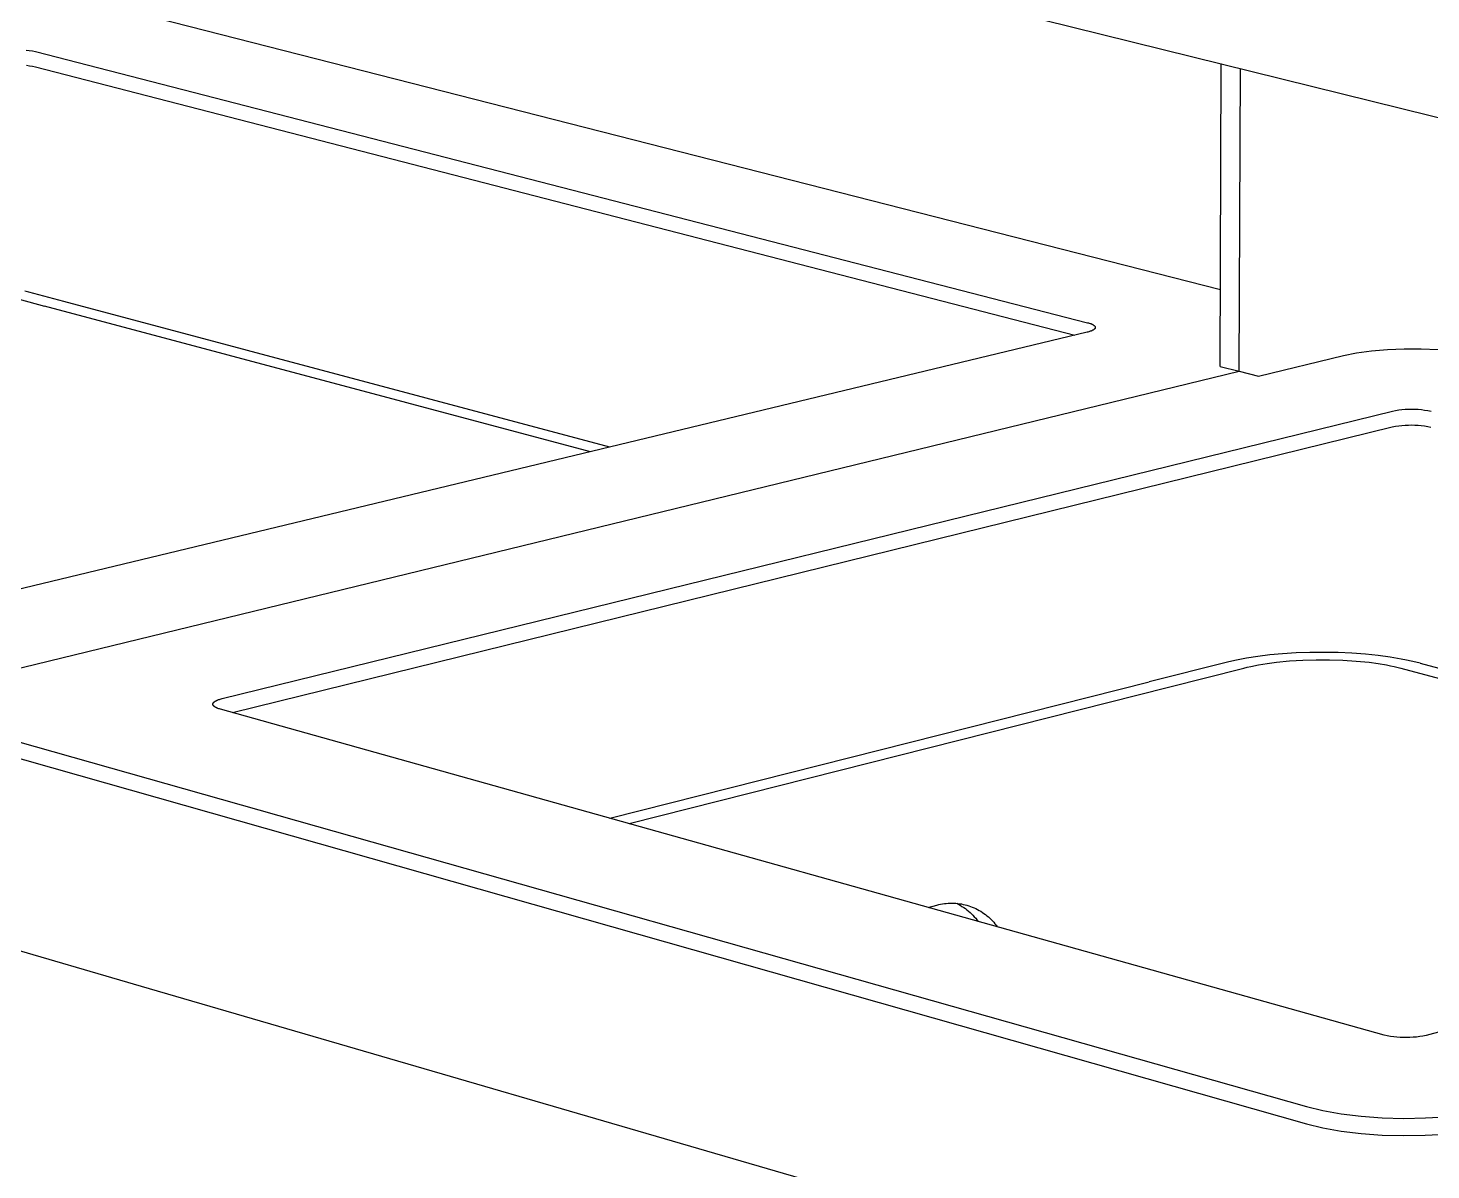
# Model space of a CAD drawing. Header units: millimetres. Extents: x 1422 to 6060, y -58 to 3182.
# Drawn here: x 2338.3 to 2588.7, y 972.5 to 1176.2 of the extents above; entities that cross this region are included whole.
import ezdxf

# ---------------------------------------------------------------- set-up
doc = ezdxf.new("R2010")
doc.units = ezdxf.units.MM
doc.header["$MEASUREMENT"] = 0
doc.layers.add('Domyślny', color=7, linetype='Continuous', true_color=0x000000)
doc.layers.add('Utwórz2D linie widoczne', color=7, linetype='Continuous', true_color=0x000000)

msp = doc.modelspace()

# ---------------------------------------------------------------- linework, layer by layer
at = {"layer": 'Domyślny'}
msp.add_line((2586.76, 1062.88), (2593.64, 1061.05), dxfattribs=at)
at = {"layer": 'Utwórz2D linie widoczne'}
for p, q in [((2352.6, 1219), (2594.08, 1159.29)), ((2349.97, 1180.93), (2551.09, 1129.59)), ((2337.94, 1172.3), (2338.49, 1172.24)), ((2338.49, 1172.24), (2339.03, 1172.15)), ((2339.03, 1172.15), (2339.57, 1172.05)), ((2339.57, 1172.05), (2527.38, 1123.66)), ((2337.96, 1169.6), (2338.51, 1169.53)), ((2338.51, 1169.53), (2339.05, 1169.45)), ((2339.05, 1169.45), (2339.6, 1169.34)), ((2551.05, 1115.86), (2551.23, 1169.89)), ((2339.6, 1169.34), (2525.12, 1121.44)), ((2554.45, 1114.99), (2554.65, 1169.04)), ((2334.96, 1128.31), (2341.19, 1126.64)), ((2338.4, 1129.1), (2337.69, 1129.28)), ((2344.63, 1127.44), (2338.4, 1129.1)), ((2442.09, 1101.46), (2344.63, 1127.44)), ((2438.64, 1100.63), (2341.19, 1126.64)), ((2527.29, 1121.96), (2318.64, 1071.74)), ((2527.44, 1122), (2527.29, 1121.96)), ((2527.38, 1123.66), (2527.53, 1123.62)), ((2527.58, 1122.04), (2527.44, 1122)), ((2527.53, 1123.62), (2527.67, 1123.58)), ((2527.73, 1122.08), (2527.58, 1122.04)), ((2527.67, 1123.58), (2527.81, 1123.53)), ((2527.86, 1122.13), (2527.73, 1122.08)), ((2527.81, 1123.53), (2527.94, 1123.49)), ((2527.99, 1122.17), (2527.86, 1122.13)), ((2527.94, 1123.49), (2528, 1123.46)), ((2528.05, 1122.2), (2527.99, 1122.17)), ((2528, 1123.46), (2528.06, 1123.44)), ((2528.11, 1122.22), (2528.05, 1122.2)), ((2528.06, 1123.44), (2528.12, 1123.41)), ((2528.17, 1122.25), (2528.11, 1122.22)), ((2528.12, 1123.41), (2528.17, 1123.39)), ((2528.17, 1123.39), (2528.23, 1123.36)), ((2528.22, 1122.27), (2528.17, 1122.25)), ((2528.27, 1122.3), (2528.22, 1122.27)), ((2528.23, 1123.36), (2528.28, 1123.34)), ((2528.32, 1122.33), (2528.27, 1122.3)), ((2528.28, 1123.34), (2528.33, 1123.31)), ((2528.37, 1122.35), (2528.32, 1122.33)), ((2528.33, 1123.31), (2528.38, 1123.28)), ((2528.42, 1122.38), (2528.37, 1122.35)), ((2528.38, 1123.28), (2528.42, 1123.25)), ((2528.42, 1123.25), (2528.44, 1123.24)), ((2528.44, 1122.4), (2528.42, 1122.38)), ((2528.44, 1123.24), (2528.46, 1123.23)), ((2528.46, 1122.41), (2528.44, 1122.4)), ((2528.46, 1123.23), (2528.48, 1123.21)), ((2528.48, 1122.42), (2528.46, 1122.41)), ((2528.48, 1123.21), (2528.5, 1123.2)), ((2528.5, 1122.44), (2528.48, 1122.42)), ((2528.5, 1123.2), (2528.52, 1123.18)), ((2528.52, 1122.45), (2528.5, 1122.44)), ((2528.52, 1123.18), (2528.54, 1123.17)), ((2528.54, 1122.47), (2528.52, 1122.45)), ((2528.54, 1123.17), (2528.56, 1123.15)), ((2528.56, 1122.48), (2528.54, 1122.47)), ((2528.56, 1123.15), (2528.57, 1123.14)), ((2528.57, 1122.5), (2528.56, 1122.48)), ((2528.57, 1123.14), (2528.59, 1123.12)), ((2528.59, 1122.51), (2528.57, 1122.5)), ((2528.59, 1123.12), (2528.61, 1123.11)), ((2528.6, 1122.53), (2528.59, 1122.51)), ((2528.62, 1122.54), (2528.6, 1122.53)), ((2528.61, 1123.11), (2528.62, 1123.09)), ((2528.62, 1123.09), (2528.63, 1123.08)), ((2528.63, 1122.56), (2528.62, 1122.54)), ((2528.63, 1123.08), (2528.65, 1123.06)), ((2528.65, 1122.57), (2528.63, 1122.56)), ((2528.65, 1123.06), (2528.66, 1123.05)), ((2528.66, 1122.59), (2528.65, 1122.57)), ((2528.66, 1123.05), (2528.67, 1123.03)), ((2528.67, 1122.6), (2528.66, 1122.59)), ((2528.67, 1123.03), (2528.68, 1123.03)), ((2528.68, 1122.62), (2528.67, 1122.61)), ((2528.67, 1122.61), (2528.67, 1122.6)), ((2528.68, 1123.03), (2528.68, 1123.02)), ((2528.68, 1123.02), (2528.69, 1123.01)), ((2528.69, 1122.63), (2528.68, 1122.62)), ((2528.69, 1123.01), (2528.69, 1123)), ((2528.69, 1123), (2528.7, 1123)), ((2528.7, 1122.65), (2528.69, 1122.64)), ((2528.69, 1122.64), (2528.69, 1122.63)), ((2528.69, 1122.63), (2528.69, 1122.63)), ((2528.7, 1123), (2528.7, 1122.99)), ((2528.7, 1122.99), (2528.7, 1122.98)), ((2528.7, 1122.98), (2528.71, 1122.97)), ((2528.71, 1122.66), (2528.7, 1122.66)), ((2528.7, 1122.66), (2528.7, 1122.65)), ((2528.71, 1122.97), (2528.71, 1122.97)), ((2528.71, 1122.97), (2528.72, 1122.96)), ((2528.72, 1122.68), (2528.71, 1122.67)), ((2528.71, 1122.67), (2528.71, 1122.66)), ((2528.72, 1122.96), (2528.72, 1122.95)), ((2528.72, 1122.95), (2528.72, 1122.94)), ((2528.72, 1122.94), (2528.73, 1122.93)), ((2528.73, 1122.7), (2528.72, 1122.69)), ((2528.72, 1122.69), (2528.72, 1122.69)), ((2528.72, 1122.69), (2528.72, 1122.68)), ((2528.73, 1122.93), (2528.73, 1122.93)), ((2528.73, 1122.93), (2528.73, 1122.92)), ((2528.73, 1122.92), (2528.73, 1122.91)), ((2528.73, 1122.91), (2528.74, 1122.9)), ((2528.74, 1122.73), (2528.73, 1122.73)), ((2528.73, 1122.73), (2528.73, 1122.72)), ((2528.73, 1122.72), (2528.73, 1122.71)), ((2528.73, 1122.71), (2528.73, 1122.7)), ((2528.74, 1122.9), (2528.74, 1122.9)), ((2528.74, 1122.9), (2528.74, 1122.89)), ((2528.74, 1122.89), (2528.74, 1122.88)), ((2528.74, 1122.88), (2528.74, 1122.87)), ((2528.74, 1122.87), (2528.75, 1122.87)), ((2528.75, 1122.78), (2528.74, 1122.77)), ((2528.74, 1122.77), (2528.74, 1122.76)), ((2528.74, 1122.76), (2528.74, 1122.76)), ((2528.74, 1122.76), (2528.74, 1122.75)), ((2528.74, 1122.75), (2528.74, 1122.74)), ((2528.74, 1122.74), (2528.74, 1122.73)), ((2528.75, 1122.87), (2528.75, 1122.86)), ((2528.75, 1122.86), (2528.75, 1122.85)), ((2528.75, 1122.85), (2528.75, 1122.84)), ((2528.75, 1122.84), (2528.75, 1122.83)), ((2528.75, 1122.83), (2528.75, 1122.83)), ((2528.75, 1122.83), (2528.75, 1122.82)), ((2528.75, 1122.82), (2528.75, 1122.81)), ((2528.75, 1122.81), (2528.75, 1122.8)), ((2528.75, 1122.8), (2528.75, 1122.8)), ((2528.75, 1122.8), (2528.75, 1122.79)), ((2528.75, 1122.79), (2528.75, 1122.78)), ((2557.86, 1114.11), (2573.06, 1117.81)), ((2573.06, 1117.81), (2575.4, 1118.28)), ((2575.4, 1118.28), (2578.03, 1118.65)), ((2578.03, 1118.65), (2580.9, 1118.9)), ((2580.9, 1118.9), (2583.89, 1119.01)), ((2583.89, 1119.01), (2586.93, 1119)), ((2586.93, 1119), (2589.92, 1118.85)), ((2329.04, 1060.17), (2554.45, 1114.99)), ((2551.05, 1115.86), (2554.45, 1114.99)), ((2554.45, 1114.99), (2557.86, 1114.11)), ((2372.9, 1056.57), (2581.77, 1107.9)), ((2581.77, 1107.9), (2582.34, 1108.01)), ((2582.34, 1108.01), (2582.91, 1108.1)), ((2582.91, 1108.1), (2583.49, 1108.16)), ((2583.49, 1108.16), (2584.06, 1108.21)), ((2584.06, 1108.21), (2584.64, 1108.24)), ((2584.64, 1108.24), (2585.22, 1108.25)), ((2585.22, 1108.25), (2585.8, 1108.23)), ((2585.8, 1108.23), (2586.38, 1108.2)), ((2586.38, 1108.2), (2586.96, 1108.15)), ((2586.96, 1108.15), (2587.53, 1108.07)), ((2587.53, 1108.07), (2588.11, 1107.98)), ((2588.11, 1107.98), (2588.68, 1107.87)), ((2374.75, 1054.08), (2581.75, 1105.07)), ((2581.75, 1105.07), (2582.32, 1105.17)), ((2582.32, 1105.17), (2582.9, 1105.26)), ((2582.9, 1105.26), (2583.47, 1105.33)), ((2583.47, 1105.33), (2584.05, 1105.38)), ((2584.05, 1105.38), (2584.63, 1105.4)), ((2584.63, 1105.4), (2585.21, 1105.41)), ((2585.21, 1105.41), (2585.79, 1105.4)), ((2585.79, 1105.4), (2586.37, 1105.36)), ((2586.37, 1105.36), (2586.94, 1105.31)), ((2586.94, 1105.31), (2587.52, 1105.24)), ((2587.52, 1105.24), (2588.09, 1105.14)), ((2588.09, 1105.14), (2588.66, 1105.03)), ((2559.91, 1064.36), (2557.76, 1064.1)), ((2562.19, 1064.57), (2559.91, 1064.36)), ((2564.59, 1064.73), (2562.19, 1064.57)), ((2567.07, 1064.81), (2564.59, 1064.73)), ((2569.58, 1064.83), (2567.07, 1064.81)), ((2572.09, 1064.79), (2569.58, 1064.83)), ((2574.56, 1064.67), (2572.09, 1064.79)), ((2576.95, 1064.49), (2574.56, 1064.67)), ((2579.23, 1064.26), (2576.95, 1064.49)), ((2581.37, 1063.97), (2579.23, 1064.26)), ((2552.32, 1063.07), (2538.39, 1059.55)), ((2541.8, 1058.63), (2555.25, 1062.03)), ((2553.11, 1063.26), (2552.32, 1063.07)), ((2553.95, 1063.45), (2553.11, 1063.26)), ((2554.83, 1063.62), (2553.95, 1063.45)), ((2555.76, 1063.79), (2554.83, 1063.62)), ((2555.25, 1062.03), (2555.88, 1062.18)), ((2557.76, 1064.1), (2555.76, 1063.79)), ((2555.88, 1062.18), (2556.51, 1062.32)), ((2556.51, 1062.32), (2557.91, 1062.6)), ((2557.91, 1062.6), (2559.43, 1062.85)), ((2559.43, 1062.85), (2561.07, 1063.06)), ((2561.07, 1063.06), (2563.43, 1063.29)), ((2563.43, 1063.29), (2565.8, 1063.45)), ((2565.8, 1063.45), (2568.18, 1063.52)), ((2568.18, 1063.52), (2570.55, 1063.52)), ((2570.55, 1063.52), (2572.93, 1063.44)), ((2572.93, 1063.44), (2575.3, 1063.28)), ((2575.3, 1063.28), (2577.66, 1063.05)), ((2577.66, 1063.05), (2579.26, 1062.83)), ((2579.26, 1062.83), (2580.74, 1062.58)), ((2580.74, 1062.58), (2581.42, 1062.45)), ((2583.35, 1063.64), (2581.37, 1063.97)), ((2581.42, 1062.45), (2582.09, 1062.3)), ((2582.09, 1062.3), (2583.3, 1062)), ((2583.3, 1062), (2590.18, 1060.17)), ((2584.27, 1063.46), (2583.35, 1063.64)), ((2585.15, 1063.28), (2584.27, 1063.46)), ((2585.98, 1063.08), (2585.15, 1063.28)), ((2586.76, 1062.88), (2585.98, 1063.08)), ((2442.12, 1035.21), (2538.39, 1059.55)), ((2445.53, 1034.26), (2541.8, 1058.63)), ((2371.25, 1055.61), (2371.26, 1055.62)), ((2371.25, 1055.6), (2371.25, 1055.61)), ((2371.25, 1055.59), (2371.25, 1055.6)), ((2371.25, 1055.58), (2371.25, 1055.59)), ((2371.25, 1055.59), (2371.25, 1055.59)), ((2371.25, 1055.57), (2371.25, 1055.58)), ((2371.25, 1055.56), (2371.25, 1055.57)), ((2371.25, 1055.55), (2371.25, 1055.56)), ((2371.25, 1055.54), (2371.25, 1055.55)), ((2371.26, 1055.53), (2371.25, 1055.54)), ((2371.26, 1055.66), (2371.27, 1055.67)), ((2371.26, 1055.65), (2371.26, 1055.66)), ((2371.26, 1055.64), (2371.26, 1055.65)), ((2371.26, 1055.65), (2371.26, 1055.65)), ((2371.26, 1055.63), (2371.26, 1055.64)), ((2371.26, 1055.62), (2371.26, 1055.63)), ((2371.26, 1055.52), (2371.26, 1055.53)), ((2371.26, 1055.51), (2371.26, 1055.52)), ((2371.26, 1055.52), (2371.26, 1055.52)), ((2371.26, 1055.5), (2371.26, 1055.51)), ((2371.26, 1055.49), (2371.26, 1055.5)), ((2371.27, 1055.48), (2371.26, 1055.49)), ((2371.27, 1055.7), (2371.28, 1055.71)), ((2371.27, 1055.69), (2371.27, 1055.7)), ((2371.27, 1055.68), (2371.27, 1055.69)), ((2371.27, 1055.67), (2371.27, 1055.68)), ((2371.27, 1055.47), (2371.27, 1055.48)), ((2371.27, 1055.46), (2371.27, 1055.47)), ((2371.28, 1055.45), (2371.27, 1055.46)), ((2371.27, 1055.46), (2371.27, 1055.46)), ((2371.28, 1055.72), (2371.29, 1055.73)), ((2371.28, 1055.71), (2371.28, 1055.72)), ((2371.28, 1055.71), (2371.28, 1055.71)), ((2371.28, 1055.44), (2371.28, 1055.45)), ((2371.28, 1055.43), (2371.28, 1055.44)), ((2371.29, 1055.42), (2371.28, 1055.43)), ((2371.29, 1055.75), (2371.3, 1055.76)), ((2371.29, 1055.74), (2371.29, 1055.75)), ((2371.29, 1055.73), (2371.29, 1055.74)), ((2371.29, 1055.41), (2371.29, 1055.42)), ((2371.3, 1055.41), (2371.29, 1055.41)), ((2371.3, 1055.76), (2371.3, 1055.77)), ((2371.3, 1055.77), (2371.31, 1055.77)), ((2371.3, 1055.4), (2371.3, 1055.41)), ((2371.3, 1055.39), (2371.3, 1055.4)), ((2371.31, 1055.38), (2371.3, 1055.39)), ((2371.31, 1055.78), (2371.32, 1055.79)), ((2371.31, 1055.77), (2371.31, 1055.78)), ((2371.31, 1055.37), (2371.31, 1055.38)), ((2371.32, 1055.36), (2371.31, 1055.37)), ((2371.32, 1055.8), (2371.33, 1055.81)), ((2371.32, 1055.79), (2371.32, 1055.8)), ((2371.33, 1055.36), (2371.32, 1055.36)), ((2371.33, 1055.81), (2371.34, 1055.82)), ((2371.33, 1055.35), (2371.33, 1055.36)), ((2371.34, 1055.33), (2371.33, 1055.35)), ((2371.34, 1055.82), (2371.35, 1055.84)), ((2371.35, 1055.31), (2371.34, 1055.33)), ((2371.35, 1055.84), (2371.37, 1055.86)), ((2371.37, 1055.3), (2371.35, 1055.31)), ((2371.37, 1055.86), (2371.38, 1055.88)), ((2371.38, 1055.28), (2371.37, 1055.3)), ((2371.38, 1055.88), (2371.4, 1055.89)), ((2371.4, 1055.26), (2371.38, 1055.28)), ((2371.4, 1055.89), (2371.41, 1055.91)), ((2371.41, 1055.25), (2371.4, 1055.26)), ((2371.41, 1055.91), (2371.43, 1055.93)), ((2371.43, 1055.23), (2371.41, 1055.25)), ((2371.43, 1055.93), (2371.44, 1055.94)), ((2371.45, 1055.22), (2371.43, 1055.23)), ((2371.44, 1055.94), (2371.46, 1055.96)), ((2371.46, 1055.2), (2371.45, 1055.22)), ((2371.46, 1055.96), (2371.48, 1055.97)), ((2371.48, 1055.18), (2371.46, 1055.2)), ((2371.48, 1055.97), (2371.5, 1055.99)), ((2371.5, 1055.17), (2371.48, 1055.18)), ((2371.5, 1055.99), (2371.52, 1056.01)), ((2371.52, 1055.15), (2371.5, 1055.17)), ((2371.52, 1056.01), (2371.54, 1056.02)), ((2371.54, 1055.14), (2371.52, 1055.15)), ((2371.54, 1056.02), (2371.56, 1056.04)), ((2371.56, 1055.12), (2371.54, 1055.14)), ((2371.56, 1056.04), (2371.59, 1056.05)), ((2371.59, 1055.11), (2371.56, 1055.12)), ((2371.59, 1056.05), (2371.61, 1056.07)), ((2371.63, 1055.08), (2371.59, 1055.11)), ((2371.61, 1056.07), (2371.66, 1056.1)), ((2371.68, 1055.05), (2371.63, 1055.08)), ((2371.66, 1056.1), (2371.71, 1056.13)), ((2371.73, 1055.02), (2371.68, 1055.05)), ((2371.71, 1056.13), (2371.76, 1056.16)), ((2371.79, 1054.99), (2371.73, 1055.02)), ((2371.76, 1056.16), (2371.82, 1056.19)), ((2371.84, 1054.96), (2371.79, 1054.99)), ((2371.82, 1056.19), (2371.88, 1056.22)), ((2371.9, 1054.93), (2371.84, 1054.96)), ((2371.88, 1056.22), (2371.94, 1056.25)), ((2371.96, 1054.9), (2371.9, 1054.93)), ((2371.94, 1056.25), (2372, 1056.28)), ((2372.03, 1054.88), (2371.96, 1054.9)), ((2372, 1056.28), (2372.07, 1056.31)), ((2372.09, 1054.85), (2372.03, 1054.88)), ((2372.07, 1056.31), (2372.14, 1056.33)), ((2372.16, 1054.83), (2372.09, 1054.85)), ((2372.14, 1056.33), (2372.28, 1056.39)), ((2372.29, 1054.78), (2372.16, 1054.83)), ((2372.28, 1056.39), (2372.42, 1056.43)), ((2372.44, 1054.73), (2372.29, 1054.78)), ((2372.42, 1056.43), (2372.58, 1056.48)), ((2372.59, 1054.69), (2372.44, 1054.73)), ((2372.58, 1056.48), (2372.74, 1056.53)), ((2580.29, 996.52), (2372.59, 1054.69)), ((2372.74, 1056.53), (2372.9, 1056.57)), ((2797.07, 1052.36), (2587.79, 996.47)), ((2327.31, 1051.51), (2566.43, 983.76)), ((2327.34, 1048.57), (2566.42, 980.67)), ((2498.9, 1019.31), (2500.49, 1019.72)), ((2500.49, 1019.72), (2500.82, 1019.81)), ((2500.82, 1019.81), (2501.15, 1019.88)), ((2501.15, 1019.88), (2501.48, 1019.94)), ((2501.48, 1019.94), (2501.82, 1019.99)), ((2501.82, 1019.99), (2502.16, 1020.03)), ((2502.16, 1020.03), (2502.49, 1020.06)), ((2502.49, 1020.06), (2502.83, 1020.08)), ((2502.83, 1020.08), (2503.17, 1020.08)), ((2503.17, 1020.08), (2503.51, 1020.07)), ((2503.51, 1020.07), (2503.85, 1020.05)), ((2503.85, 1020.05), (2504.18, 1020.02)), ((2504.02, 1020.04), (2504.34, 1019.87)), ((2504.18, 1020.02), (2504.52, 1019.98)), ((2504.34, 1019.87), (2504.65, 1019.69)), ((2504.52, 1019.98), (2504.85, 1019.93)), ((2504.65, 1019.69), (2504.96, 1019.5)), ((2504.85, 1019.93), (2505.19, 1019.86)), ((2504.96, 1019.5), (2505.26, 1019.3)), ((2505.19, 1019.86), (2505.52, 1019.79)), ((2505.26, 1019.3), (2505.56, 1019.09)), ((2505.52, 1019.79), (2505.84, 1019.7)), ((2505.84, 1019.7), (2506.17, 1019.6)), ((2506.17, 1019.6), (2506.49, 1019.49)), ((2506.49, 1019.49), (2506.8, 1019.37)), ((2506.8, 1019.37), (2507.12, 1019.24)), ((2507.12, 1019.24), (2507.42, 1019.1)), ((2505.56, 1019.09), (2505.84, 1018.87)), ((2505.84, 1018.87), (2506.12, 1018.65)), ((2506.12, 1018.65), (2506.4, 1018.41)), ((2506.4, 1018.41), (2506.66, 1018.16)), ((2506.66, 1018.16), (2506.91, 1017.91)), ((2506.91, 1017.91), (2507.16, 1017.64)), ((2507.16, 1017.64), (2507.4, 1017.37)), ((2507.4, 1017.37), (2507.63, 1017.09)), ((2507.42, 1019.1), (2507.73, 1018.95)), ((2507.63, 1017.09), (2507.85, 1016.81)), ((2507.73, 1018.95), (2508.02, 1018.79)), ((2508.02, 1018.79), (2508.31, 1018.62)), ((2508.31, 1018.62), (2508.6, 1018.43)), ((2508.6, 1018.43), (2508.88, 1018.24)), ((2508.88, 1018.24), (2509.15, 1018.04)), ((2509.15, 1018.04), (2509.42, 1017.83)), ((2509.42, 1017.83), (2509.68, 1017.61)), ((2509.68, 1017.61), (2509.93, 1017.38)), ((2509.93, 1017.38), (2510.17, 1017.15)), ((2510.17, 1017.15), (2510.4, 1016.9)), ((2510.4, 1016.9), (2510.63, 1016.65)), ((2510.63, 1016.65), (2510.85, 1016.39)), ((2327.66, 1014.24), (2358.48, 1005.26)), ((2510.85, 1016.39), (2511.05, 1016.13)), ((2511.05, 1016.13), (2511.25, 1015.85)), ((2358.48, 1005.26), (2532.75, 954.54)), ((2580.86, 996.39), (2580.29, 996.52)), ((2581.43, 996.29), (2580.86, 996.39)), ((2582.01, 996.21), (2581.43, 996.29)), ((2582.59, 996.14), (2582.01, 996.21)), ((2583.17, 996.1), (2582.59, 996.14)), ((2583.75, 996.07), (2583.17, 996.1)), ((2584.33, 996.07), (2583.75, 996.07)), ((2584.91, 996.09), (2584.33, 996.07)), ((2585.49, 996.13), (2584.91, 996.09)), ((2586.07, 996.18), (2585.49, 996.13)), ((2586.65, 996.26), (2586.07, 996.18)), ((2587.22, 996.36), (2586.65, 996.26)), ((2587.79, 996.47), (2587.22, 996.36)), ((2566.43, 983.76), (2569.35, 983.05)), ((2569.35, 983.05), (2572.64, 982.47)), ((2572.64, 982.47), (2576.2, 982.04)), ((2576.2, 982.04), (2579.95, 981.77)), ((2579.95, 981.77), (2583.81, 981.67)), ((2583.81, 981.67), (2587.66, 981.73)), ((2587.66, 981.73), (2591.42, 981.96)), ((2566.42, 980.67), (2569.34, 979.96)), ((2569.34, 979.96), (2572.62, 979.39)), ((2572.62, 979.39), (2576.19, 978.96)), ((2576.19, 978.96), (2579.94, 978.69)), ((2579.94, 978.69), (2583.79, 978.58)), ((2583.79, 978.58), (2587.64, 978.64)), ((2587.64, 978.64), (2591.4, 978.87))]:
    msp.add_line(p, q, dxfattribs=at)

doc.saveas('drawing.dxf')
